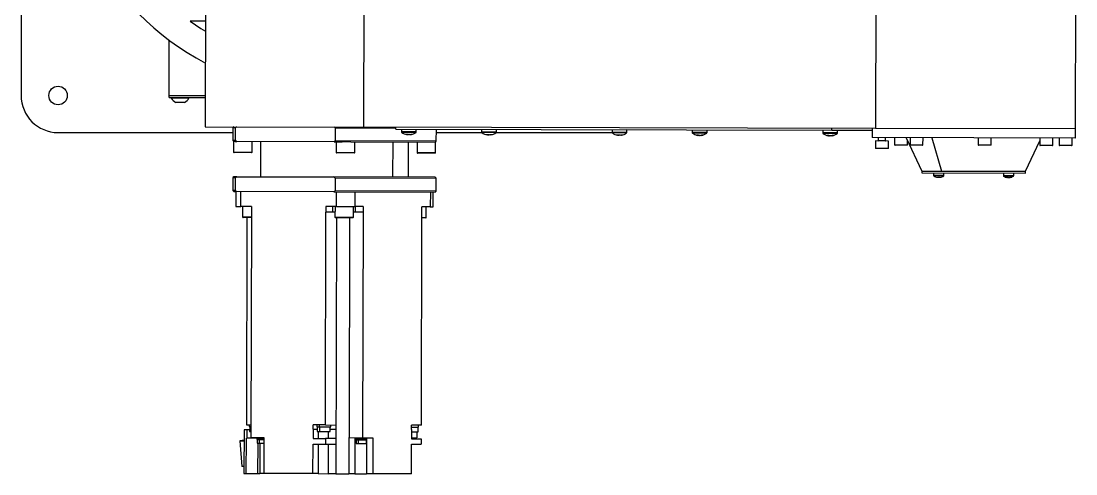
# Model space of a CAD drawing. Header units: millimetres. Extents: x -551930 to 36223, y -1733730 to 8014.
# Drawn here: x -551929.7 to -551865.6, y -1733729.8 to -1733702.3 of the extents above; entities that cross this region are included whole.
import ezdxf

# ---------------------------------------------------------------- set-up
doc = ezdxf.new("R2010")
doc.units = ezdxf.units.MM
doc.layers.get('0').update_dxf_attribs({"lineweight": 35})

msp = doc.modelspace()

# ---------------------------------------------------------------- linework, layer by layer
at = {"color": 7, "linetype": 'Continuous', "lineweight": 25}
for p, q in [((-551929.744, -1733673.1), (-551929.744, -1733706.85)), ((-551918.512, -1733696.818), (-551918.542, -1733708.743)), ((-551908.893, -1733698.867), (-551908.918, -1733708.767)), ((-551877.735, -1733698.946), (-551877.76, -1733708.846)), ((-551865.593, -1733708.877), (-551865.567, -1733698.415)), ((-551918.526, -1733702.33), (-551919.455, -1733702.328)), ((-551920.744, -1733706.85), (-551920.744, -1733703.475)), ((-551920.744, -1733706.963), (-551920.744, -1733706.85)), ((-551920.744, -1733706.85), (-551918.537, -1733706.85)), ((-551920.744, -1733706.963), (-551918.537, -1733706.963)), ((-551920.604, -1733706.963), (-551920.604, -1733707.006)), ((-551920.273, -1733707.006), (-551920.604, -1733707.006)), ((-551920.171, -1733707.272), (-551920.336, -1733707.272)), ((-551919.535, -1733707.006), (-551920.273, -1733707.006)), ((-551919.802, -1733707.272), (-551920.171, -1733707.272)), ((-551919.535, -1733707.006), (-551919.535, -1733706.963)), ((-551927.494, -1733709.1), (-551916.855, -1733709.1)), ((-551918.542, -1733708.743), (-551908.918, -1733708.767)), ((-551916.855, -1733708.803), (-551916.857, -1733709.591)), ((-551916.798, -1733708.747), (-551916.855, -1733708.803)), ((-551916.855, -1733708.803), (-551916.691, -1733708.804)), ((-551916.693, -1733709.591), (-551916.691, -1733708.804)), ((-551910.63, -1733708.819), (-551910.632, -1733709.607)), ((-551910.63, -1733708.819), (-551906.938, -1733708.828)), ((-551877.76, -1733708.846), (-551908.918, -1733708.767)), ((-551906.938, -1733708.885), (-551906.938, -1733708.772)), ((-551906.938, -1733708.885), (-551880.425, -1733708.952)), ((-551906.598, -1733708.886), (-551906.599, -1733709.059)), ((-551906.255, -1733709.226), (-551906.263, -1733709.226)), ((-551906.19, -1733709.226), (-551906.164, -1733709.227)), ((-551906.108, -1733709.227), (-551906.164, -1733709.227)), ((-551906.043, -1733709.227), (-551906.036, -1733709.227)), ((-551905.699, -1733709.062), (-551905.698, -1733708.888)), ((-551904.482, -1733709.622), (-551904.48, -1733708.891)), ((-551904.48, -1733709.1), (-551901.714, -1733709.1)), ((-551901.726, -1733708.898), (-551901.726, -1733709.072)), ((-551901.383, -1733709.239), (-551901.39, -1733709.239)), ((-551901.317, -1733709.239), (-551901.291, -1733709.239)), ((-551901.236, -1733709.239), (-551901.291, -1733709.239)), ((-551901.171, -1733709.239), (-551901.163, -1733709.239)), ((-551900.836, -1733709.1), (-551893.783, -1733709.1)), ((-551900.826, -1733709.074), (-551900.826, -1733708.9)), ((-551893.784, -1733708.918), (-551893.784, -1733709.092)), ((-551892.884, -1733709.094), (-551892.884, -1733708.92)), ((-551892.884, -1733708.929), (-551892.863, -1733708.92)), ((-551888.911, -1733708.93), (-551888.911, -1733709.104)), ((-551888.011, -1733709.106), (-551888.011, -1733708.933)), ((-551880.969, -1733708.951), (-551880.969, -1733709.124)), ((-551880.425, -1733708.952), (-551880.425, -1733708.839)), ((-551880.425, -1733708.952), (-551877.969, -1733708.958)), ((-551880.069, -1733709.127), (-551880.069, -1733708.953)), ((-551877.968, -1733708.846), (-551877.97, -1733709.408)), ((-551865.593, -1733708.877), (-551877.76, -1733708.846)), ((-551865.595, -1733709.44), (-551865.593, -1733708.877)), ((-551916.857, -1733709.591), (-551916.8, -1733709.647)), ((-551916.693, -1733709.591), (-551916.857, -1733709.591)), ((-551916.817, -1733709.647), (-551916.819, -1733710.288)), ((-551916.722, -1733709.647), (-551916.817, -1733709.647)), ((-551916.722, -1733709.647), (-551916.622, -1733709.648)), ((-551910.703, -1733709.663), (-551916.622, -1733709.648)), ((-551915.694, -1733710.291), (-551915.692, -1733709.65)), ((-551915.169, -1733709.651), (-551915.175, -1733711.789)), ((-551910.703, -1733709.663), (-551910.201, -1733709.664)), ((-551904.482, -1733709.622), (-551910.632, -1733709.607)), ((-551910.568, -1733709.663), (-551910.57, -1733710.304)), ((-551909.692, -1733709.665), (-551910.201, -1733709.664)), ((-551909.692, -1733709.665), (-551904.538, -1733709.678)), ((-551909.445, -1733710.307), (-551909.443, -1733709.666)), ((-551907.134, -1733709.672), (-551907.14, -1733711.809)), ((-551906.175, -1733711.812), (-551906.169, -1733709.674)), ((-551905.646, -1733709.675), (-551905.648, -1733710.317)), ((-551904.538, -1733709.678), (-551904.482, -1733709.622)), ((-551904.521, -1733709.678), (-551904.538, -1733709.678)), ((-551904.523, -1733710.32), (-551904.521, -1733709.678)), ((-551893.441, -1733709.259), (-551893.448, -1733709.259)), ((-551893.375, -1733709.259), (-551893.349, -1733709.259)), ((-551893.294, -1733709.259), (-551893.349, -1733709.259)), ((-551893.229, -1733709.259), (-551893.221, -1733709.259)), ((-551888.568, -1733709.271), (-551888.575, -1733709.271)), ((-551888.503, -1733709.271), (-551888.477, -1733709.271)), ((-551888.421, -1733709.272), (-551888.477, -1733709.271)), ((-551888.356, -1733709.272), (-551888.348, -1733709.272)), ((-551880.626, -1733709.291), (-551880.633, -1733709.291)), ((-551880.561, -1733709.292), (-551880.535, -1733709.292)), ((-551880.479, -1733709.292), (-551880.535, -1733709.292)), ((-551880.414, -1733709.292), (-551880.406, -1733709.292)), ((-551865.595, -1733709.44), (-551877.97, -1733709.408)), ((-551877.762, -1733709.614), (-551877.763, -1733710.042)), ((-551876.975, -1733709.616), (-551877.762, -1733709.614)), ((-551877.593, -1733709.409), (-551877.593, -1733709.592)), ((-551877.143, -1733709.593), (-551877.143, -1733709.41)), ((-551876.976, -1733710.044), (-551876.975, -1733709.616)), ((-551876.595, -1733709.412), (-551876.596, -1733709.839)), ((-551876.02, -1733709.863), (-551876.573, -1733709.862)), ((-551875.831, -1733709.864), (-551876.02, -1733709.863)), ((-551875.888, -1733709.413), (-551874.937, -1733711.441)), ((-551875.808, -1733709.841), (-551875.808, -1733709.585)), ((-551875.656, -1733709.414), (-551875.658, -1733709.842)), ((-551874.893, -1733709.866), (-551875.635, -1733709.864)), ((-551874.87, -1733709.844), (-551874.869, -1733709.416)), ((-551874.323, -1733709.417), (-551873.736, -1733711.444)), ((-551871.512, -1733709.425), (-551871.514, -1733709.852)), ((-551870.749, -1733709.877), (-551871.491, -1733709.875)), ((-551870.726, -1733709.854), (-551870.725, -1733709.427)), ((-551868.637, -1733711.457), (-551867.758, -1733709.606)), ((-551867.757, -1733709.434), (-551867.758, -1733709.862)), ((-551866.993, -1733709.886), (-551867.736, -1733709.884)), ((-551866.971, -1733709.864), (-551866.97, -1733709.436)), ((-551866.59, -1733709.437), (-551866.591, -1733709.865)), ((-551865.826, -1733709.889), (-551866.569, -1733709.887)), ((-551865.804, -1733709.867), (-551865.803, -1733709.439)), ((-551915.728, -1733710.325), (-551916.785, -1733710.322)), ((-551909.479, -1733710.341), (-551910.536, -1733710.338)), ((-551904.556, -1733710.353), (-551905.614, -1733710.351)), ((-551876.998, -1733710.066), (-551877.741, -1733710.064)), ((-551916.806, -1733711.785), (-551916.862, -1733711.841)), ((-551916.627, -1733711.785), (-551916.806, -1733711.785)), ((-551916.627, -1733711.785), (-551910.709, -1733711.8)), ((-551904.543, -1733711.816), (-551910.709, -1733711.8)), ((-551904.487, -1733711.872), (-551904.543, -1733711.816)), ((-551874.937, -1733711.441), (-551874.938, -1733711.553)), ((-551874.938, -1733711.553), (-551868.638, -1733711.569)), ((-551874.937, -1733711.441), (-551868.637, -1733711.457)), ((-551874.937, -1733711.441), (-551873.736, -1733711.444)), ((-551874.224, -1733711.555), (-551874.224, -1733711.712)), ((-551873.981, -1733711.821), (-551873.981, -1733711.805)), ((-551873.736, -1733711.444), (-551868.637, -1733711.457)), ((-551873.594, -1733711.714), (-551873.594, -1733711.557)), ((-551869.982, -1733711.566), (-551869.982, -1733711.723)), ((-551869.739, -1733711.831), (-551869.738, -1733711.815)), ((-551869.352, -1733711.725), (-551869.352, -1733711.568)), ((-551868.638, -1733711.569), (-551868.637, -1733711.457)), ((-551916.862, -1733711.841), (-551916.864, -1733712.628)), ((-551916.862, -1733711.841), (-551916.699, -1733711.841)), ((-551916.701, -1733712.629), (-551916.699, -1733711.841)), ((-551910.637, -1733711.857), (-551910.639, -1733712.644)), ((-551910.637, -1733711.857), (-551904.487, -1733711.872)), ((-551904.489, -1733712.66), (-551904.487, -1733711.872)), ((-551873.981, -1733711.821), (-551873.985, -1733711.821)), ((-551873.934, -1733711.821), (-551873.916, -1733711.821)), ((-551873.885, -1733711.821), (-551873.916, -1733711.821)), ((-551873.837, -1733711.821), (-551873.833, -1733711.821)), ((-551869.739, -1733711.831), (-551869.743, -1733711.831)), ((-551869.691, -1733711.832), (-551869.674, -1733711.832)), ((-551869.643, -1733711.832), (-551869.674, -1733711.832)), ((-551869.595, -1733711.832), (-551869.591, -1733711.832)), ((-551916.864, -1733712.628), (-551916.808, -1733712.685)), ((-551916.701, -1733712.629), (-551916.864, -1733712.628)), ((-551916.808, -1733712.685), (-551916.629, -1733712.685)), ((-551916.678, -1733712.685), (-551916.68, -1733713.585)), ((-551910.711, -1733712.7), (-551916.629, -1733712.685)), ((-551916.38, -1733713.586), (-551916.378, -1733712.686)), ((-551910.711, -1733712.7), (-551904.546, -1733712.716)), ((-551904.489, -1733712.66), (-551910.639, -1733712.644)), ((-551910.547, -1733713.601), (-551910.545, -1733712.701)), ((-551909.439, -1733712.703), (-551909.441, -1733713.603)), ((-551904.845, -1733712.715), (-551904.847, -1733713.615)), ((-551904.678, -1733713.615), (-551904.676, -1733712.715)), ((-551904.546, -1733712.716), (-551904.489, -1733712.66)), ((-551916.68, -1733713.585), (-551916.38, -1733713.586)), ((-551915.731, -1733713.587), (-551916.38, -1733713.586)), ((-551916.269, -1733713.586), (-551916.27, -1733714.227)), ((-551915.731, -1733713.587), (-551915.732, -1733713.925)), ((-551911.196, -1733713.599), (-551911.197, -1733713.936)), ((-551910.547, -1733713.601), (-551911.196, -1733713.599)), ((-551910.801, -1733713.6), (-551910.802, -1733713.937)), ((-551910.644, -1733713.6), (-551910.646, -1733714.242)), ((-551910.547, -1733713.601), (-551909.441, -1733713.603)), ((-551909.521, -1733714.244), (-551909.52, -1733713.603)), ((-551908.93, -1733713.605), (-551909.441, -1733713.603)), ((-551909.413, -1733713.603), (-551909.414, -1733713.941)), ((-551908.93, -1733713.605), (-551908.931, -1733713.942)), ((-551905.359, -1733713.951), (-551905.358, -1733713.614)), ((-551904.847, -1733713.615), (-551905.358, -1733713.614)), ((-551905.091, -1733714.256), (-551905.09, -1733713.614)), ((-551904.847, -1733713.615), (-551904.678, -1733713.615)), ((-551915.734, -1733714.262), (-551916.237, -1733714.261)), ((-551916.003, -1733714.262), (-551916.035, -1733726.862)), ((-551915.733, -1733713.925), (-551915.768, -1733727.627)), ((-551915.733, -1733713.925), (-551915.732, -1733713.925)), ((-551911.229, -1733726.874), (-551911.196, -1733713.936)), ((-551911.197, -1733713.936), (-551911.196, -1733713.936)), ((-551910.645, -1733713.938), (-551911.196, -1733713.936)), ((-551909.555, -1733714.278), (-551910.612, -1733714.275)), ((-551908.932, -1733713.942), (-551909.52, -1733713.941)), ((-551908.932, -1733713.942), (-551908.966, -1733727.645)), ((-551908.932, -1733713.942), (-551908.931, -1733713.942)), ((-551905.391, -1733726.889), (-551905.358, -1733713.951)), ((-551905.359, -1733713.951), (-551905.358, -1733713.951)), ((-551905.125, -1733714.289), (-551905.359, -1733714.289)), ((-551916.18, -1733727.176), (-551916.186, -1733729.82)), ((-551916.003, -1733727.177), (-551916.18, -1733727.176)), ((-551916.035, -1733726.862), (-551915.766, -1733726.862)), ((-551916.003, -1733727.177), (-551916.004, -1733727.683)), ((-551915.837, -1733727.177), (-551916.003, -1733727.177)), ((-551915.87, -1733726.862), (-551915.871, -1733726.975)), ((-551915.871, -1733726.975), (-551915.766, -1733726.975)), ((-551915.837, -1733726.975), (-551915.838, -1733727.267)), ((-551911.978, -1733727.131), (-551911.979, -1733727.693)), ((-551911.978, -1733727.131), (-551911.977, -1733726.872)), ((-551911.978, -1733727.131), (-551911.978, -1733727.131)), ((-551911.978, -1733727.131), (-551911.724, -1733727.131)), ((-551911.691, -1733726.873), (-551911.977, -1733726.872)), ((-551911.757, -1733726.872), (-551911.757, -1733726.985)), ((-551911.757, -1733726.985), (-551911.594, -1733726.985)), ((-551911.723, -1733726.985), (-551911.724, -1733727.278)), ((-551911.594, -1733726.873), (-551911.691, -1733726.873)), ((-551911.466, -1733726.873), (-551911.594, -1733726.873)), ((-551911.594, -1733726.985), (-551911.594, -1733726.873)), ((-551911.594, -1733726.985), (-551910.902, -1733726.987)), ((-551911.574, -1733727.278), (-551911.573, -1733726.985)), ((-551911.229, -1733726.874), (-551911.466, -1733726.873)), ((-551911.229, -1733726.874), (-551910.583, -1733726.875)), ((-551910.937, -1733727.28), (-551910.936, -1733726.987)), ((-551910.936, -1733727.133), (-551910.587, -1733727.134)), ((-551910.902, -1733726.987), (-551910.902, -1733726.875)), ((-551910.587, -1733727.134), (-551910.588, -1733727.697)), ((-551910.584, -1733727.134), (-551910.587, -1733727.134)), ((-551910.584, -1733727.134), (-551910.583, -1733726.875)), ((-551905.981, -1733727.146), (-551905.983, -1733727.708)), ((-551905.755, -1733726.888), (-551905.981, -1733726.887)), ((-551905.981, -1733727.146), (-551905.981, -1733726.887)), ((-551905.981, -1733727), (-551905.556, -1733727.001)), ((-551905.981, -1733727.146), (-551905.981, -1733727.146)), ((-551905.578, -1733726.888), (-551905.755, -1733726.888)), ((-551905.59, -1733727.293), (-551905.589, -1733727.001)), ((-551905.391, -1733726.889), (-551905.578, -1733726.888)), ((-551905.556, -1733727.001), (-551905.555, -1733726.888)), ((-551916.181, -1733727.792), (-551916.43, -1733727.84)), ((-551916.43, -1733727.84), (-551916.181, -1733727.841)), ((-551916.43, -1733727.84), (-551916.315, -1733729.404)), ((-551916.042, -1733729.82), (-551916.037, -1733727.683)), ((-551915.401, -1733727.684), (-551916.037, -1733727.683)), ((-551915.838, -1733727.267), (-551915.767, -1733727.267)), ((-551915.768, -1733727.627), (-551914.975, -1733727.629)), ((-551915.447, -1733727.628), (-551915.447, -1733727.684)), ((-551915.401, -1733727.628), (-551915.401, -1733727.684)), ((-551915.401, -1733727.684), (-551914.975, -1733727.686)), ((-551915.396, -1733727.685), (-551915.396, -1733727.763)), ((-551915.396, -1733727.763), (-551915.269, -1733727.764)), ((-551915.373, -1733727.763), (-551915.374, -1733727.988)), ((-551915.269, -1733727.685), (-551915.269, -1733727.764)), ((-551915.269, -1733727.764), (-551914.975, -1733727.764)), ((-551915.255, -1733727.764), (-551915.256, -1733727.989)), ((-551914.975, -1733727.629), (-551914.981, -1733729.823)), ((-551911.979, -1733727.693), (-551911.231, -1733727.695)), ((-551911.724, -1733727.278), (-551911.574, -1733727.278)), ((-551911.574, -1733727.278), (-551910.937, -1733727.28)), ((-551911.231, -1733727.695), (-551911.232, -1733728.033)), ((-551910.588, -1733727.697), (-551911.231, -1733727.695)), ((-551909.802, -1733727.642), (-551909.807, -1733729.836)), ((-551909.802, -1733727.642), (-551909.769, -1733727.643)), ((-551909.769, -1733727.643), (-551908.966, -1733727.645)), ((-551909.442, -1733727.643), (-551909.448, -1733729.837)), ((-551909.385, -1733727.644), (-551909.385, -1733727.7)), ((-551909.385, -1733727.7), (-551908.71, -1733727.701)), ((-551909.38, -1733727.7), (-551909.38, -1733727.779)), ((-551909.38, -1733727.779), (-551909.253, -1733727.779)), ((-551909.357, -1733727.779), (-551909.358, -1733728.004)), ((-551909.253, -1733727.7), (-551909.253, -1733727.779)), ((-551909.253, -1733727.779), (-551908.716, -1733727.78)), ((-551909.239, -1733727.779), (-551909.24, -1733728.004)), ((-551908.966, -1733727.645), (-551908.342, -1733727.646)), ((-551908.739, -1733728.005), (-551908.739, -1733727.78)), ((-551908.716, -1733727.78), (-551908.716, -1733727.701)), ((-551908.71, -1733727.701), (-551908.71, -1733727.645)), ((-551908.342, -1733727.646), (-551908.348, -1733729.84)), ((-551905.983, -1733727.708), (-551905.393, -1733727.71)), ((-551905.982, -1733727.292), (-551905.59, -1733727.293)), ((-551905.982, -1733727.652), (-551905.662, -1733727.653)), ((-551905.661, -1733727.293), (-551905.662, -1733727.653)), ((-551905.393, -1733727.71), (-551905.394, -1733728.047)), ((-551915.374, -1733727.988), (-551915.256, -1733727.989)), ((-551915.256, -1733727.989), (-551914.976, -1733727.989)), ((-551915.211, -1733727.989), (-551915.216, -1733729.822)), ((-551911.985, -1733729.831), (-551911.98, -1733728.031)), ((-551911.98, -1733728.031), (-551911.232, -1733728.033)), ((-551911.674, -1733728.031), (-551911.678, -1733729.831)), ((-551911.232, -1733728.033), (-551910.589, -1733728.034)), ((-551911.046, -1733729.833), (-551911.042, -1733728.033)), ((-551910.589, -1733728.034), (-551910.594, -1733729.834)), ((-551909.358, -1733728.004), (-551909.24, -1733728.004)), ((-551909.24, -1733728.004), (-551908.739, -1733728.005)), ((-551905.988, -1733729.846), (-551905.983, -1733728.046)), ((-551905.983, -1733728.046), (-551905.394, -1733728.047)), ((-551916.185, -1733729.404), (-551916.315, -1733729.404)), ((-551916.186, -1733729.82), (-551916.042, -1733729.82)), ((-551916.042, -1733729.82), (-551915.332, -1733729.822)), ((-551915.332, -1733729.822), (-551915.216, -1733729.822)), ((-551914.981, -1733729.823), (-551915.216, -1733729.822)), ((-551911.985, -1733729.831), (-551914.981, -1733729.823)), ((-551911.678, -1733729.831), (-551911.985, -1733729.831)), ((-551911.678, -1733729.831), (-551911.046, -1733729.833)), ((-551910.594, -1733729.834), (-551911.046, -1733729.833)), ((-551910.594, -1733729.834), (-551910.582, -1733729.834)), ((-551910.582, -1733729.834), (-551909.807, -1733729.836)), ((-551909.448, -1733729.837), (-551909.807, -1733729.836)), ((-551909.448, -1733729.837), (-551908.737, -1733729.839)), ((-551908.348, -1733729.84), (-551908.737, -1733729.839)), ((-551905.988, -1733729.846), (-551908.348, -1733729.84))]:
    msp.add_line(p, q, dxfattribs=at)
at = {"color": 8, "linetype": 'Continuous', "lineweight": 25}
for p, q in [((-551905.699, -1733709.062), (-551906.599, -1733709.059)), ((-551905.715, -1733709.094), (-551906.582, -1733709.092)), ((-551900.826, -1733709.074), (-551901.726, -1733709.072)), ((-551900.843, -1733709.107), (-551901.71, -1733709.104)), ((-551892.884, -1733709.094), (-551893.784, -1733709.092)), ((-551892.901, -1733709.127), (-551893.768, -1733709.124)), ((-551888.011, -1733709.106), (-551888.911, -1733709.104)), ((-551888.028, -1733709.139), (-551888.895, -1733709.137)), ((-551880.069, -1733709.127), (-551880.969, -1733709.124)), ((-551880.086, -1733709.159), (-551880.953, -1733709.157)), ((-551877.593, -1733709.592), (-551877.458, -1733709.593)), ((-551877.458, -1733709.593), (-551877.143, -1733709.593)), ((-551876.596, -1733709.839), (-551876.009, -1733709.841)), ((-551876.009, -1733709.841), (-551875.808, -1733709.841)), ((-551875.658, -1733709.842), (-551874.87, -1733709.844)), ((-551871.514, -1733709.852), (-551870.726, -1733709.854)), ((-551867.758, -1733709.862), (-551866.971, -1733709.864)), ((-551866.591, -1733709.865), (-551865.804, -1733709.867)), ((-551916.819, -1733710.288), (-551915.694, -1733710.291)), ((-551910.57, -1733710.304), (-551909.445, -1733710.307)), ((-551905.648, -1733710.317), (-551904.523, -1733710.32)), ((-551877.763, -1733710.042), (-551876.976, -1733710.044)), ((-551873.594, -1733711.714), (-551874.224, -1733711.712)), ((-551873.608, -1733711.74), (-551874.21, -1733711.738)), ((-551869.352, -1733711.725), (-551869.982, -1733711.723)), ((-551869.366, -1733711.75), (-551869.968, -1733711.749)), ((-551916.27, -1733714.227), (-551915.734, -1733714.229)), ((-551910.646, -1733714.242), (-551909.521, -1733714.244)), ((-551910.582, -1733729.834), (-551910.542, -1733714.276)), ((-551909.769, -1733727.643), (-551909.735, -1733714.278)), ((-551905.359, -1733714.255), (-551905.091, -1733714.256)), ((-551911.672, -1733727.278), (-551911.673, -1733727.694)), ((-551911.041, -1733727.696), (-551911.04, -1733727.279)), ((-551908.731, -1733727.78), (-551908.737, -1733729.839)), ((-551915.332, -1733729.822), (-551915.328, -1733727.988))]:
    msp.add_line(p, q, dxfattribs=at)
at = {"color": 7, "linetype": 'Continuous', "lineweight": 25, "flags": 128}
msp.add_lwpolyline([(-551919.455, -1733702.328), (-551918.807, -1733702.767), (-551918.527, -1733702.942)], dxfattribs=at)
at = {"color": 7, "linetype": 'Continuous', "lineweight": 25}
msp.add_circle((-551927.494, -1733706.85), 0.563, dxfattribs=at)
for centre, radius, start, end in [((-551910.619, -1733689.975), 16.875, 106.11476, 242.03641), ((-551927.494, -1733706.85), 2.25, 180, 270), ((-551920.069, -1733706.737), 0.598, 206.66162, 243.45913), ((-551920.069, -1733706.737), 0.598, 296.54087, 333.33838), ((-551906.558, -1733709.059), 0.0405, 179.85455, 233.49618), ((-551906.147, -1733708.504), 0.731, 233.49618, 260.92332), ((-551906.286, -1733708.701), 0.499, 264.61849, 275.09061), ((-551906.186, -1733708.92), 0.314, 242.15668, 257.33029), ((-551906.11, -1733708.768), 0.466, 251.87172, 260.06331), ((-551906.095, -1733708.921), 0.314, 242.15668, 257.33029), ((-551906.188, -1733708.762), 0.471, 279.68265, 292.20269), ((-551906.116, -1733708.763), 0.471, 279.68265, 292.20269), ((-551906.147, -1733708.504), 0.731, 278.78578, 306.21292), ((-551905.973, -1733708.891), 0.31, 263.20932, 276.49979), ((-551905.739, -1733709.061), 0.0405, 306.21292, 359.85455), ((-551901.686, -1733709.072), 0.0405, 179.85455, 233.49618), ((-551901.275, -1733708.517), 0.731, 233.49618, 260.92332), ((-551901.413, -1733708.713), 0.499, 264.61849, 275.09061), ((-551901.314, -1733708.933), 0.314, 242.15668, 257.33029), ((-551901.237, -1733708.78), 0.466, 251.87172, 260.06331), ((-551901.223, -1733708.933), 0.314, 242.15668, 257.33029), ((-551901.315, -1733708.775), 0.471, 279.68265, 292.20269), ((-551901.243, -1733708.775), 0.471, 279.68265, 292.20269), ((-551901.275, -1733708.517), 0.731, 278.78578, 306.21292), ((-551901.1, -1733708.903), 0.31, 263.20932, 276.49979), ((-551900.867, -1733709.074), 0.0405, 306.21292, 359.85455), ((-551893.744, -1733709.092), 0.0405, 179.85455, 233.49618), ((-551893.333, -1733708.537), 0.731, 233.49618, 260.92332), ((-551893.471, -1733708.734), 0.499, 264.61849, 275.09061), ((-551893.372, -1733708.953), 0.314, 242.15668, 257.33029), ((-551893.295, -1733708.8), 0.466, 251.87172, 260.06331), ((-551893.281, -1733708.953), 0.314, 242.15668, 257.33029), ((-551893.373, -1733708.795), 0.471, 279.68265, 292.20269), ((-551893.301, -1733708.795), 0.471, 279.68265, 292.20269), ((-551893.333, -1733708.537), 0.731, 278.78578, 306.21292), ((-551893.158, -1733708.923), 0.31, 263.20932, 276.49979), ((-551892.925, -1733709.094), 0.0405, 306.21292, 359.85455), ((-551888.871, -1733709.104), 0.0405, 179.85455, 233.49618), ((-551888.46, -1733708.549), 0.731, 233.49618, 260.92332), ((-551888.599, -1733708.746), 0.499, 264.61849, 275.09061), ((-551888.499, -1733708.965), 0.314, 242.15668, 257.33029), ((-551888.408, -1733708.966), 0.314, 242.15668, 257.33029), ((-551888.5, -1733708.807), 0.471, 279.68265, 292.20269), ((-551888.429, -1733708.807), 0.471, 279.68265, 292.20269), ((-551888.46, -1733708.549), 0.731, 278.78578, 306.21292), ((-551888.286, -1733708.936), 0.31, 263.20932, 276.49979), ((-551888.052, -1733709.106), 0.0405, 306.21292, 359.85455), ((-551880.929, -1733709.124), 0.0405, 179.85455, 233.49618), ((-551880.518, -1733708.569), 0.731, 233.49618, 260.92332), ((-551880.518, -1733708.569), 0.731, 278.78578, 306.21292), ((-551880.11, -1733709.127), 0.0405, 306.21292, 359.85455), ((-551888.422, -1733708.812), 0.466, 251.87172, 260.06331), ((-551880.657, -1733708.766), 0.499, 264.61849, 275.09061), ((-551880.557, -1733708.985), 0.314, 242.15668, 257.33029), ((-551880.48, -1733708.833), 0.466, 251.87172, 260.06331), ((-551880.466, -1733708.986), 0.314, 242.15668, 257.33029), ((-551880.558, -1733708.827), 0.471, 279.68265, 292.20269), ((-551880.487, -1733708.828), 0.471, 279.68265, 292.20269), ((-551880.344, -1733708.956), 0.31, 263.20932, 276.49979), ((-551877.616, -1733709.592), 0.0225, 269.85455, 359.85455), ((-551877.121, -1733709.593), 0.0225, 179.85455, 269.85455), ((-551876.573, -1733709.839), 0.0225, 179.85455, 269.85455), ((-551875.831, -1733709.841), 0.0225, 269.85455, 359.85455), ((-551875.635, -1733709.842), 0.0225, 179.85455, 269.85455), ((-551874.893, -1733709.844), 0.0225, 269.85455, 359.85455), ((-551871.491, -1733709.852), 0.0225, 179.85455, 269.85455), ((-551870.749, -1733709.854), 0.0225, 269.85455, 359.85455), ((-551867.736, -1733709.862), 0.0225, 179.85455, 269.85455), ((-551866.993, -1733709.864), 0.0225, 269.85455, 359.85455), ((-551866.569, -1733709.865), 0.0225, 179.85455, 269.85455), ((-551865.826, -1733709.867), 0.0225, 269.85455, 359.85455), ((-551916.785, -1733710.288), 0.0338, 179.85455, 269.85455), ((-551915.728, -1733710.291), 0.0337, 269.85455, 359.85455), ((-551910.536, -1733710.304), 0.0338, 179.85455, 269.85455), ((-551909.479, -1733710.307), 0.0337, 269.85455, 359.85455), ((-551905.614, -1733710.317), 0.0337, 179.85455, 269.85455), ((-551904.556, -1733710.319), 0.0337, 269.85455, 359.85455), ((-551877.741, -1733710.042), 0.0225, 179.85455, 269.85455), ((-551876.998, -1733710.044), 0.0225, 269.85455, 359.85455), ((-551874.194, -1733711.712), 0.0304, 179.85455, 237.51853), ((-551873.908, -1733711.264), 0.563, 237.51853, 262.09397), ((-551873.999, -1733711.426), 0.381, 264.92495, 274.78416), ((-551873.938, -1733711.591), 0.234, 246.01752, 259.28353), ((-551873.881, -1733711.469), 0.356, 253.17732, 261.57482), ((-551873.872, -1733711.591), 0.234, 246.01752, 259.28353), ((-551873.936, -1733711.467), 0.358, 278.15366, 288.96675), ((-551873.884, -1733711.467), 0.358, 278.15366, 288.96675), ((-551873.908, -1733711.264), 0.563, 277.61513, 302.19058), ((-551873.793, -1733711.57), 0.236, 263.59798, 276.11112), ((-551873.624, -1733711.714), 0.0304, 302.19058, 359.85455), ((-551869.952, -1733711.723), 0.0304, 179.85455, 237.51853), ((-551869.666, -1733711.274), 0.563, 237.51853, 262.09397), ((-551869.757, -1733711.436), 0.381, 264.92495, 274.78416), ((-551869.696, -1733711.602), 0.234, 246.01752, 259.28353), ((-551869.63, -1733711.602), 0.234, 246.01752, 259.28353), ((-551869.694, -1733711.477), 0.358, 278.15366, 288.96675), ((-551869.642, -1733711.477), 0.358, 278.15366, 288.96675), ((-551869.666, -1733711.274), 0.563, 277.61513, 302.19058), ((-551869.551, -1733711.581), 0.236, 263.59798, 276.11112), ((-551869.382, -1733711.725), 0.0304, 302.19058, 359.85455), ((-551869.639, -1733711.48), 0.356, 253.17732, 261.57482), ((-551916.237, -1733714.227), 0.0337, 179.85455, 269.85455), ((-551910.612, -1733714.242), 0.0337, 179.85455, 269.85455), ((-551909.555, -1733714.244), 0.0337, 269.85455, 359.85455), ((-551905.125, -1733714.256), 0.0337, 269.85455, 359.85455)]:
    msp.add_arc(centre, radius, start, end, dxfattribs=at)
for points, knots in [([(-551916.691, -1733708.804), (-551916.678, -1733708.793), (-551916.654, -1733708.774), (-551916.63, -1733708.756), (-551916.619, -1733708.748)], [0, 0, 0, 0, 0.561626, 1, 1, 1, 1]), ([(-551910.701, -1733708.763), (-551910.688, -1733708.773), (-551910.664, -1733708.792), (-551910.64, -1733708.811), (-551910.63, -1733708.819)], [0, 0, 0, 0, 0.5583721, 1, 1, 1, 1]), ([(-551916.622, -1733709.648), (-551916.635, -1733709.637), (-551916.659, -1733709.618), (-551916.683, -1733709.599), (-551916.693, -1733709.591)], [0, 0, 0, 0, 0.558372, 1, 1, 1, 1]), ([(-551910.632, -1733709.607), (-551910.645, -1733709.617), (-551910.669, -1733709.636), (-551910.693, -1733709.654), (-551910.703, -1733709.663)], [0, 0, 0, 0, 0.561626, 1, 1, 1, 1]), ([(-551916.699, -1733711.841), (-551916.685, -1733711.831), (-551916.662, -1733711.812), (-551916.638, -1733711.793), (-551916.627, -1733711.785)], [0, 0, 0, 0, 0.561626, 1, 1, 1, 1]), ([(-551910.709, -1733711.8), (-551910.695, -1733711.811), (-551910.671, -1733711.829), (-551910.648, -1733711.848), (-551910.637, -1733711.857)], [0, 0, 0, 0, 0.558372, 1, 1, 1, 1]), ([(-551916.629, -1733712.685), (-551916.643, -1733712.675), (-551916.667, -1733712.656), (-551916.69, -1733712.637), (-551916.701, -1733712.629)], [0, 0, 0, 0, 0.558372, 1, 1, 1, 1]), ([(-551910.639, -1733712.644), (-551910.653, -1733712.655), (-551910.676, -1733712.673), (-551910.7, -1733712.692), (-551910.711, -1733712.7)], [0, 0, 0, 0, 0.561626, 1, 1, 1, 1])]:
    msp.add_open_spline(points, degree=3, knots=knots, dxfattribs=at)

doc.saveas('drawing.dxf')
